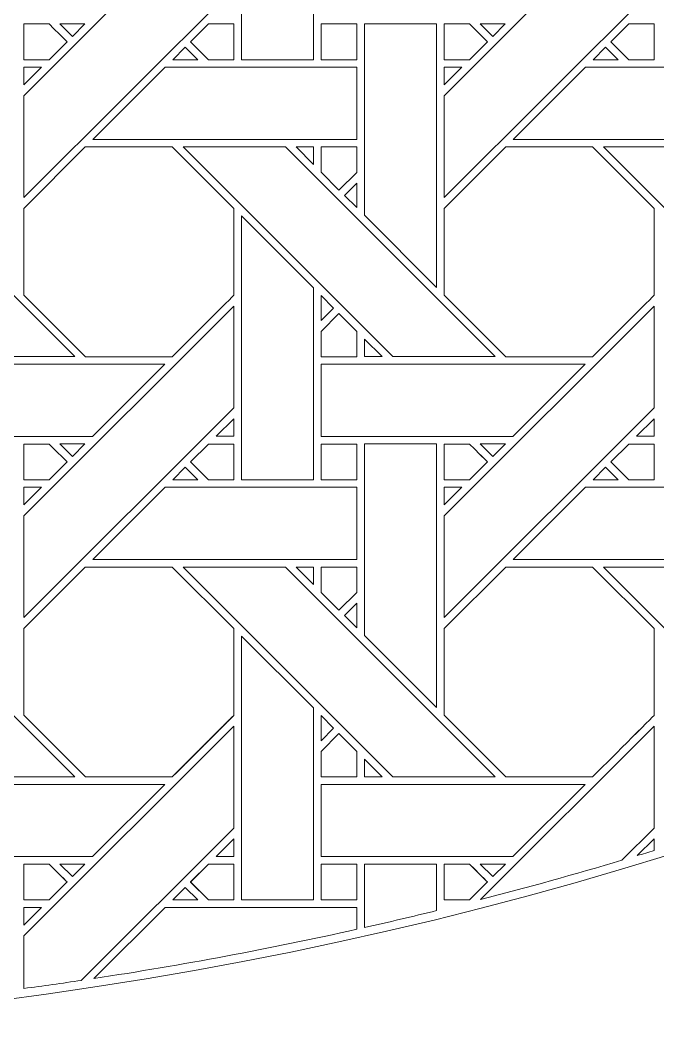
# Model space of a CAD drawing. Header units: inches. Extents: x 2.4 to 22.4, y -0.9 to 19.1.
# Drawn here: x 13.561 to 15, y 0.236 to 2.503 of the extents above; entities that cross this region are included whole.
import ezdxf

# ---------------------------------------------------------------- set-up
doc = ezdxf.new("R2010")
doc.units = ezdxf.units.IN
doc.header["$MEASUREMENT"] = 0
doc.layers.add('Design', color=7, linetype='Continuous', lineweight=0)

msp = doc.modelspace()

# ---------------------------------------------------------------- linework, layer by layer
at = {"layer": 'Design'}
for points, knots in [([(12.3829, 19.0948), (6.86, 19.0948), (2.3829, 14.6176), (2.3829, 9.0948), (2.3829, 3.5719), (6.86, -0.9052), (12.3829, -0.9052), (17.9057, -0.9052), (22.3829, 3.5719), (22.3829, 9.0948), (22.3829, 14.6176), (17.9057, 19.0948), (12.3829, 19.0948)], [0, 0, 0, 0, 1, 1, 1, 2, 2, 2, 3, 3, 3, 4, 4, 4, 4]), ([(12.3829, 17.972), (7.4801, 17.972), (3.5056, 13.9975), (3.5056, 9.0948), (3.5056, 4.192), (7.4801, 0.2175), (12.3829, 0.2175), (17.2856, 0.2175), (21.2601, 4.192), (21.2601, 9.0948), (21.2601, 13.9975), (17.2856, 17.972), (12.3829, 17.972)], [0, 0, 0, 0, 1, 1, 1, 2, 2, 2, 3, 3, 3, 4, 4, 4, 4]), ([(14.2227, 2.847), (14.2227, 2.847), (14.2227, 2.4133), (14.2227, 2.4133), (14.2227, 2.4133), (14.0599, 2.4133), (14.0599, 2.4133), (14.0599, 2.4133), (14.0599, 3.0091), (14.0599, 3.0091), (14.0599, 3.0091), (14.2227, 2.847), (14.2227, 2.847)], [0, 0, 0, 0, 1, 1, 1, 2, 2, 2, 3, 3, 3, 4, 4, 4, 4]), ([(13.5691, 2.332), (13.5691, 2.332), (14.0428, 2.8056), (14.0428, 2.8056), (14.0428, 2.8056), (14.0428, 2.5756), (14.0428, 2.5756), (14.0428, 2.5756), (13.5691, 2.1019), (13.5691, 2.1019), (13.5691, 2.1019), (13.5691, 2.332), (13.5691, 2.332)], [0, 0, 0, 0, 1, 1, 1, 2, 2, 2, 3, 3, 3, 4, 4, 4, 4]), ([(14.5179, 2.332), (14.5179, 2.332), (14.9915, 2.8056), (14.9915, 2.8056), (14.9915, 2.8056), (14.9915, 2.5756), (14.9915, 2.5756), (14.9915, 2.5756), (14.5179, 2.1019), (14.5179, 2.1019), (14.5179, 2.1019), (14.5179, 2.332), (14.5179, 2.332)], [0, 0, 0, 0, 1, 1, 1, 2, 2, 2, 3, 3, 3, 4, 4, 4, 4]), ([(13.6262, 2.4941), (13.6313, 2.4889), (13.6621, 2.4581), (13.6665, 2.4537), (13.6665, 2.4537), (13.6261, 2.4133), (13.6261, 2.4133), (13.6261, 2.4133), (13.5691, 2.4133), (13.5691, 2.4133), (13.5691, 2.4133), (13.5691, 2.4941), (13.5691, 2.4941), (13.5691, 2.4941), (13.6262, 2.4941), (13.6262, 2.4941)], [0, 0, 0, 0, 1, 1, 1, 2, 2, 2, 3, 3, 3, 4, 4, 4, 5, 5, 5, 5]), ([(13.5691, 2.4133), (13.5691, 2.4133), (13.5691, 2.4941), (13.5691, 2.4941), (13.5691, 2.4941), (13.6262, 2.4941), (13.6262, 2.4941), (13.6313, 2.4889), (13.6621, 2.4581), (13.6665, 2.4537), (13.6665, 2.4537), (13.6261, 2.4133), (13.6261, 2.4133), (13.6261, 2.4133), (13.5691, 2.4133), (13.5691, 2.4133)], [0, 0, 0, 0, 1, 1, 1, 2, 2, 2, 3, 3, 3, 4, 4, 4, 5, 5, 5, 5]), ([(13.6505, 2.4941), (13.6505, 2.4941), (13.707, 2.4941), (13.707, 2.4941), (13.707, 2.4941), (13.6787, 2.4659), (13.6787, 2.4659), (13.6787, 2.4659), (13.6505, 2.4941), (13.6505, 2.4941)], [0, 0, 0, 0, 1, 1, 1, 2, 2, 2, 3, 3, 3, 3]), ([(14.0428, 2.4941), (14.0428, 2.4941), (14.0428, 2.4133), (14.0428, 2.4133), (14.0428, 2.4133), (13.9857, 2.4133), (13.9857, 2.4133), (13.9857, 2.4133), (13.9453, 2.4536), (13.9453, 2.4536), (13.9453, 2.4536), (13.9858, 2.4941), (13.9858, 2.4941), (13.9858, 2.4941), (14.0428, 2.4941), (14.0428, 2.4941)], [0, 0, 0, 0, 1, 1, 1, 2, 2, 2, 3, 3, 3, 4, 4, 4, 5, 5, 5, 5]), ([(13.9453, 2.4536), (13.9453, 2.4536), (13.9858, 2.4941), (13.9858, 2.4941), (13.9858, 2.4941), (14.0428, 2.4941), (14.0428, 2.4941), (14.0428, 2.4941), (14.0428, 2.4133), (14.0428, 2.4133), (14.0428, 2.4133), (13.9857, 2.4133), (13.9857, 2.4133), (13.9857, 2.4133), (13.9453, 2.4536), (13.9453, 2.4536)], [0, 0, 0, 0, 1, 1, 1, 2, 2, 2, 3, 3, 3, 4, 4, 4, 5, 5, 5, 5]), ([(14.24, 2.4941), (14.24, 2.4941), (14.3203, 2.4941), (14.3203, 2.4941), (14.3203, 2.4941), (14.3203, 2.4133), (14.3203, 2.4133), (14.3203, 2.4133), (14.24, 2.4133), (14.24, 2.4133), (14.24, 2.4133), (14.24, 2.4941), (14.24, 2.4941)], [0, 0, 0, 0, 1, 1, 1, 2, 2, 2, 3, 3, 3, 4, 4, 4, 4]), ([(14.24, 2.4133), (14.24, 2.4133), (14.24, 2.4941), (14.24, 2.4941), (14.24, 2.4941), (14.3203, 2.4941), (14.3203, 2.4941), (14.3203, 2.4941), (14.3203, 2.4133), (14.3203, 2.4133), (14.3203, 2.4133), (14.24, 2.4133), (14.24, 2.4133)], [0, 0, 0, 0, 1, 1, 1, 2, 2, 2, 3, 3, 3, 4, 4, 4, 4]), ([(14.5007, 2.4941), (14.5007, 2.4941), (14.5007, 1.899), (14.5007, 1.899), (14.5007, 1.899), (14.3378, 2.0619), (14.3378, 2.0619), (14.3378, 2.0619), (14.3378, 2.4941), (14.3378, 2.4941), (14.3378, 2.4941), (14.5007, 2.4941), (14.5007, 2.4941)], [0, 0, 0, 0, 1, 1, 1, 2, 2, 2, 3, 3, 3, 4, 4, 4, 4]), ([(14.5749, 2.4941), (14.5801, 2.4889), (14.6108, 2.4581), (14.6153, 2.4537), (14.6153, 2.4537), (14.5748, 2.4133), (14.5748, 2.4133), (14.5748, 2.4133), (14.5179, 2.4133), (14.5179, 2.4133), (14.5179, 2.4133), (14.5179, 2.4941), (14.5179, 2.4941), (14.5179, 2.4941), (14.5749, 2.4941), (14.5749, 2.4941)], [0, 0, 0, 0, 1, 1, 1, 2, 2, 2, 3, 3, 3, 4, 4, 4, 5, 5, 5, 5]), ([(14.5179, 2.4133), (14.5179, 2.4133), (14.5179, 2.4941), (14.5179, 2.4941), (14.5179, 2.4941), (14.5749, 2.4941), (14.5749, 2.4941), (14.5749, 2.4941), (14.6153, 2.4537), (14.6153, 2.4537), (14.6153, 2.4537), (14.5748, 2.4133), (14.5748, 2.4133), (14.5748, 2.4133), (14.5179, 2.4133), (14.5179, 2.4133)], [0, 0, 0, 0, 1, 1, 1, 2, 2, 2, 3, 3, 3, 4, 4, 4, 5, 5, 5, 5]), ([(14.5993, 2.4941), (14.5993, 2.4941), (14.6557, 2.4941), (14.6557, 2.4941), (14.6557, 2.4941), (14.6275, 2.4659), (14.6275, 2.4659), (14.6275, 2.4659), (14.5993, 2.4941), (14.5993, 2.4941)], [0, 0, 0, 0, 1, 1, 1, 2, 2, 2, 3, 3, 3, 3]), ([(14.9344, 2.4133), (14.9344, 2.4133), (14.8941, 2.4536), (14.8941, 2.4536), (14.8941, 2.4536), (14.9345, 2.4941), (14.9345, 2.4941), (14.9345, 2.4941), (14.9915, 2.4941), (14.9915, 2.4941), (14.9915, 2.4941), (14.9915, 2.4133), (14.9915, 2.4133), (14.9915, 2.4133), (14.9344, 2.4133), (14.9344, 2.4133)], [0, 0, 0, 0, 1, 1, 1, 2, 2, 2, 3, 3, 3, 4, 4, 4, 5, 5, 5, 5]), ([(14.8941, 2.4536), (14.8941, 2.4536), (14.9345, 2.4941), (14.9345, 2.4941), (14.9345, 2.4941), (14.9915, 2.4941), (14.9915, 2.4941), (14.9915, 2.4941), (14.9915, 2.4133), (14.9915, 2.4133), (14.9915, 2.4133), (14.9344, 2.4133), (14.9344, 2.4133), (14.9344, 2.4133), (14.8941, 2.4536), (14.8941, 2.4536)], [0, 0, 0, 0, 1, 1, 1, 2, 2, 2, 3, 3, 3, 4, 4, 4, 5, 5, 5, 5]), ([(13.9615, 2.4133), (13.9615, 2.4133), (13.905, 2.4133), (13.905, 2.4133), (13.905, 2.4133), (13.9332, 2.4416), (13.9332, 2.4416), (13.9332, 2.4416), (13.9615, 2.4133), (13.9615, 2.4133)], [0, 0, 0, 0, 1, 1, 1, 2, 2, 2, 3, 3, 3, 3]), ([(14.9102, 2.4133), (14.9102, 2.4133), (14.8537, 2.4133), (14.8537, 2.4133), (14.8537, 2.4133), (14.8819, 2.4416), (14.8819, 2.4416), (14.8819, 2.4416), (14.9102, 2.4133), (14.9102, 2.4133)], [0, 0, 0, 0, 1, 1, 1, 2, 2, 2, 3, 3, 3, 3]), ([(13.609, 2.3962), (13.609, 2.3962), (13.5691, 2.3564), (13.5691, 2.3564), (13.5691, 2.3564), (13.5691, 2.3962), (13.5691, 2.3962), (13.5691, 2.3962), (13.609, 2.3962), (13.609, 2.3962)], [0, 0, 0, 0, 1, 1, 1, 2, 2, 2, 3, 3, 3, 3]), ([(13.725, 2.2334), (13.725, 2.2334), (13.8878, 2.3962), (13.8878, 2.3962), (13.8878, 2.3962), (14.3203, 2.3962), (14.3203, 2.3962), (14.3203, 2.3962), (14.3203, 2.2334), (14.3203, 2.2334), (14.3203, 2.2334), (13.725, 2.2334), (13.725, 2.2334)], [0, 0, 0, 0, 1, 1, 1, 2, 2, 2, 3, 3, 3, 4, 4, 4, 4]), ([(14.5577, 2.3962), (14.5577, 2.3962), (14.5179, 2.3564), (14.5179, 2.3564), (14.5179, 2.3564), (14.5179, 2.3962), (14.5179, 2.3962), (14.5179, 2.3962), (14.5577, 2.3962), (14.5577, 2.3962)], [0, 0, 0, 0, 1, 1, 1, 2, 2, 2, 3, 3, 3, 3]), ([(14.6737, 2.2334), (14.6737, 2.2334), (14.8365, 2.3962), (14.8365, 2.3962), (14.8365, 2.3962), (15.269, 2.3962), (15.269, 2.3962), (15.269, 2.3962), (15.269, 2.2334), (15.269, 2.2334), (15.269, 2.2334), (14.6737, 2.2334), (14.6737, 2.2334)], [0, 0, 0, 0, 1, 1, 1, 2, 2, 2, 3, 3, 3, 4, 4, 4, 4]), ([(13.2539, 1.9425), (13.2539, 1.9425), (12.9796, 2.2162), (12.9796, 2.2162), (12.9796, 2.2162), (13.2105, 2.2162), (13.2105, 2.2162), (13.2105, 2.2162), (13.6841, 1.7426), (13.6841, 1.7426), (13.6841, 1.7426), (13.4531, 1.7426), (13.4531, 1.7426), (13.4531, 1.7426), (13.2539, 1.9425), (13.2539, 1.9425)], [0, 0, 0, 0, 1, 1, 1, 2, 2, 2, 3, 3, 3, 4, 4, 4, 5, 5, 5, 5]), ([(13.7078, 2.2162), (13.7078, 2.2162), (13.904, 2.2162), (13.904, 2.2162), (13.904, 2.2162), (14.0428, 2.0774), (14.0428, 2.0774), (14.0428, 2.0774), (14.0428, 1.8812), (14.0428, 1.8812), (14.025, 1.8633), (13.9131, 1.7516), (13.9041, 1.7425), (13.9041, 1.7425), (13.7084, 1.7425), (13.7084, 1.7425), (13.7084, 1.7425), (13.5691, 1.8818), (13.5691, 1.8818), (13.5691, 1.8818), (13.5691, 2.0775), (13.5691, 2.0775), (13.5691, 2.0775), (13.7078, 2.2162), (13.7078, 2.2162)], [0, 0, 0, 0, 1, 1, 1, 2, 2, 2, 3, 3, 3, 4, 4, 4, 5, 5, 5, 6, 6, 6, 7, 7, 7, 8, 8, 8, 8]), ([(13.5691, 1.8818), (13.5691, 1.8818), (13.5691, 2.0775), (13.5691, 2.0775), (13.5691, 2.0775), (13.7078, 2.2162), (13.7078, 2.2162), (13.7078, 2.2162), (13.904, 2.2162), (13.904, 2.2162), (13.904, 2.2162), (14.0428, 2.0774), (14.0428, 2.0774), (14.0428, 2.0774), (14.0428, 1.8812), (14.0428, 1.8812), (14.025, 1.8633), (13.9131, 1.7516), (13.9041, 1.7425), (13.9041, 1.7425), (13.7084, 1.7425), (13.7084, 1.7425), (13.7084, 1.7425), (13.5691, 1.8818), (13.5691, 1.8818)], [0, 0, 0, 0, 1, 1, 1, 2, 2, 2, 3, 3, 3, 4, 4, 4, 5, 5, 5, 6, 6, 6, 7, 7, 7, 8, 8, 8, 8]), ([(14.2027, 1.9425), (14.2027, 1.9425), (13.9283, 2.2162), (13.9283, 2.2162), (13.9283, 2.2162), (14.1592, 2.2162), (14.1592, 2.2162), (14.1592, 2.2162), (14.6329, 1.7426), (14.6329, 1.7426), (14.6329, 1.7426), (14.4018, 1.7426), (14.4018, 1.7426), (14.4018, 1.7426), (14.2027, 1.9425), (14.2027, 1.9425)], [0, 0, 0, 0, 1, 1, 1, 2, 2, 2, 3, 3, 3, 4, 4, 4, 5, 5, 5, 5]), ([(14.2228, 2.2162), (14.2228, 2.2162), (14.2228, 2.1764), (14.2228, 2.1764), (14.2228, 2.1764), (14.1833, 2.2162), (14.1833, 2.2162), (14.1833, 2.2162), (14.2228, 2.2162), (14.2228, 2.2162)], [0, 0, 0, 0, 1, 1, 1, 2, 2, 2, 3, 3, 3, 3]), ([(14.3203, 2.2162), (14.3203, 2.2162), (14.3203, 2.1586), (14.3203, 2.1586), (14.3203, 2.1586), (14.2803, 2.1186), (14.2803, 2.1186), (14.2803, 2.1186), (14.24, 2.159), (14.24, 2.159), (14.24, 2.159), (14.24, 2.2162), (14.24, 2.2162), (14.24, 2.2162), (14.3203, 2.2162), (14.3203, 2.2162)], [0, 0, 0, 0, 1, 1, 1, 2, 2, 2, 3, 3, 3, 4, 4, 4, 5, 5, 5, 5]), ([(14.2803, 2.1186), (14.2803, 2.1186), (14.24, 2.159), (14.24, 2.159), (14.24, 2.159), (14.24, 2.2162), (14.24, 2.2162), (14.24, 2.2162), (14.3203, 2.2162), (14.3203, 2.2162), (14.3203, 2.2162), (14.3203, 2.1586), (14.3203, 2.1586), (14.3203, 2.1586), (14.2803, 2.1186), (14.2803, 2.1186)], [0, 0, 0, 0, 1, 1, 1, 2, 2, 2, 3, 3, 3, 4, 4, 4, 5, 5, 5, 5]), ([(14.6566, 2.2162), (14.6566, 2.2162), (14.8528, 2.2162), (14.8528, 2.2162), (14.8528, 2.2162), (14.9915, 2.0774), (14.9915, 2.0774), (14.9915, 2.0774), (14.9915, 1.8812), (14.9915, 1.8812), (14.9737, 1.8633), (14.8618, 1.7516), (14.8528, 1.7425), (14.8528, 1.7425), (14.6571, 1.7425), (14.6571, 1.7425), (14.6571, 1.7425), (14.5179, 1.8818), (14.5179, 1.8818), (14.5179, 1.8818), (14.5179, 2.0774), (14.5179, 2.0774), (14.5179, 2.0774), (14.6566, 2.2162), (14.6566, 2.2162)], [0, 0, 0, 0, 1, 1, 1, 2, 2, 2, 3, 3, 3, 4, 4, 4, 5, 5, 5, 6, 6, 6, 7, 7, 7, 8, 8, 8, 8]), ([(14.5179, 1.8818), (14.5179, 1.8818), (14.5179, 2.0774), (14.5179, 2.0774), (14.5179, 2.0774), (14.6566, 2.2162), (14.6566, 2.2162), (14.6566, 2.2162), (14.8528, 2.2162), (14.8528, 2.2162), (14.8528, 2.2162), (14.9915, 2.0774), (14.9915, 2.0774), (14.9915, 2.0774), (14.9915, 1.8812), (14.9915, 1.8812), (14.9738, 1.8633), (14.8618, 1.7516), (14.8528, 1.7425), (14.8528, 1.7425), (14.6571, 1.7425), (14.6571, 1.7425), (14.6571, 1.7425), (14.5179, 1.8818), (14.5179, 1.8818)], [0, 0, 0, 0, 1, 1, 1, 2, 2, 2, 3, 3, 3, 4, 4, 4, 5, 5, 5, 6, 6, 6, 7, 7, 7, 8, 8, 8, 8]), ([(15.1514, 1.9425), (15.1514, 1.9425), (14.877, 2.2162), (14.877, 2.2162), (14.877, 2.2162), (15.1079, 2.2162), (15.1079, 2.2162), (15.1079, 2.2162), (15.5816, 1.7426), (15.5816, 1.7426), (15.5816, 1.7426), (15.3506, 1.7426), (15.3506, 1.7426), (15.3506, 1.7426), (15.1514, 1.9425), (15.1514, 1.9425)], [0, 0, 0, 0, 1, 1, 1, 2, 2, 2, 3, 3, 3, 4, 4, 4, 5, 5, 5, 5]), ([(14.3203, 2.1344), (14.3203, 2.1344), (14.3203, 2.0792), (14.3203, 2.0792), (14.3203, 2.0792), (14.2925, 2.1066), (14.2925, 2.1066), (14.2925, 2.1066), (14.3203, 2.1344), (14.3203, 2.1344)], [0, 0, 0, 0, 1, 1, 1, 2, 2, 2, 3, 3, 3, 3]), ([(14.2227, 1.8983), (14.2227, 1.8983), (14.2227, 1.4646), (14.2227, 1.4646), (14.2227, 1.4646), (14.0599, 1.4646), (14.0599, 1.4646), (14.0599, 1.4646), (14.0599, 2.0604), (14.0599, 2.0604), (14.0599, 2.0604), (14.2227, 1.8983), (14.2227, 1.8983)], [0, 0, 0, 0, 1, 1, 1, 2, 2, 2, 3, 3, 3, 4, 4, 4, 4]), ([(14.24, 1.824), (14.24, 1.824), (14.24, 1.8808), (14.24, 1.8808), (14.24, 1.8808), (14.2682, 1.8522), (14.2682, 1.8522), (14.2682, 1.8522), (14.24, 1.824), (14.24, 1.824)], [0, 0, 0, 0, 1, 1, 1, 2, 2, 2, 3, 3, 3, 3]), ([(13.5691, 1.3833), (13.5691, 1.3833), (14.0428, 1.8569), (14.0428, 1.8569), (14.0428, 1.8569), (14.0428, 1.6268), (14.0428, 1.6268), (14.0428, 1.6268), (13.5691, 1.1532), (13.5691, 1.1532), (13.5691, 1.1532), (13.5691, 1.3833), (13.5691, 1.3833)], [0, 0, 0, 0, 1, 1, 1, 2, 2, 2, 3, 3, 3, 4, 4, 4, 4]), ([(14.24, 1.7423), (14.24, 1.7423), (14.24, 1.7996), (14.24, 1.7996), (14.24, 1.7996), (14.2803, 1.8399), (14.2803, 1.8399), (14.2803, 1.8399), (14.3207, 1.7996), (14.3207, 1.7996), (14.3207, 1.7996), (14.3207, 1.7423), (14.3207, 1.7423), (14.3207, 1.7423), (14.24, 1.7423), (14.24, 1.7423)], [0, 0, 0, 0, 1, 1, 1, 2, 2, 2, 3, 3, 3, 4, 4, 4, 5, 5, 5, 5]), ([(14.24, 1.7996), (14.24, 1.7996), (14.2803, 1.8399), (14.2803, 1.8399), (14.2803, 1.8399), (14.3207, 1.7996), (14.3207, 1.7996), (14.3207, 1.7996), (14.3207, 1.7423), (14.3207, 1.7423), (14.3207, 1.7423), (14.24, 1.7423), (14.24, 1.7423), (14.24, 1.7423), (14.24, 1.7996), (14.24, 1.7996)], [0, 0, 0, 0, 1, 1, 1, 2, 2, 2, 3, 3, 3, 4, 4, 4, 5, 5, 5, 5]), ([(14.5179, 1.3833), (14.5179, 1.3833), (14.9915, 1.8569), (14.9915, 1.8569), (14.9915, 1.8569), (14.9915, 1.6268), (14.9915, 1.6268), (14.9915, 1.6268), (14.5179, 1.1532), (14.5179, 1.1532), (14.5179, 1.1532), (14.5179, 1.3833), (14.5179, 1.3833)], [0, 0, 0, 0, 1, 1, 1, 2, 2, 2, 3, 3, 3, 4, 4, 4, 4]), ([(14.3776, 1.7426), (14.3776, 1.7426), (14.3379, 1.7426), (14.3379, 1.7426), (14.3379, 1.7426), (14.3379, 1.7824), (14.3379, 1.7824), (14.3379, 1.7824), (14.3776, 1.7426), (14.3776, 1.7426)], [0, 0, 0, 0, 1, 1, 1, 2, 2, 2, 3, 3, 3, 3]), ([(13.2913, 1.5626), (13.2913, 1.5626), (13.2913, 1.7254), (13.2913, 1.7254), (13.2913, 1.7254), (13.887, 1.7254), (13.887, 1.7254), (13.887, 1.7254), (13.7242, 1.5626), (13.7242, 1.5626), (13.7242, 1.5626), (13.2913, 1.5626), (13.2913, 1.5626)], [0, 0, 0, 0, 1, 1, 1, 2, 2, 2, 3, 3, 3, 4, 4, 4, 4]), ([(14.24, 1.5626), (14.24, 1.5626), (14.24, 1.7254), (14.24, 1.7254), (14.24, 1.7254), (14.8357, 1.7254), (14.8357, 1.7254), (14.8357, 1.7254), (14.673, 1.5626), (14.673, 1.5626), (14.673, 1.5626), (14.24, 1.5626), (14.24, 1.5626)], [0, 0, 0, 0, 1, 1, 1, 2, 2, 2, 3, 3, 3, 4, 4, 4, 4]), ([(14.003, 1.5627), (14.003, 1.5627), (14.0428, 1.6024), (14.0428, 1.6024), (14.0428, 1.6024), (14.0428, 1.5627), (14.0428, 1.5627), (14.0428, 1.5627), (14.003, 1.5627), (14.003, 1.5627)], [0, 0, 0, 0, 1, 1, 1, 2, 2, 2, 3, 3, 3, 3]), ([(14.9517, 1.5627), (14.9517, 1.5627), (14.9915, 1.6024), (14.9915, 1.6024), (14.9915, 1.6024), (14.9915, 1.5627), (14.9915, 1.5627), (14.9915, 1.5627), (14.9517, 1.5627), (14.9517, 1.5627)], [0, 0, 0, 0, 1, 1, 1, 2, 2, 2, 3, 3, 3, 3]), ([(13.6262, 1.5453), (13.6313, 1.5402), (13.6621, 1.5094), (13.6665, 1.505), (13.6665, 1.505), (13.6261, 1.4645), (13.6261, 1.4645), (13.6261, 1.4645), (13.5691, 1.4645), (13.5691, 1.4645), (13.5691, 1.4645), (13.5691, 1.5453), (13.5691, 1.5453), (13.5691, 1.5453), (13.6262, 1.5453), (13.6262, 1.5453)], [0, 0, 0, 0, 1, 1, 1, 2, 2, 2, 3, 3, 3, 4, 4, 4, 5, 5, 5, 5]), ([(13.5691, 1.4645), (13.5691, 1.4645), (13.5691, 1.5453), (13.5691, 1.5453), (13.5691, 1.5453), (13.6262, 1.5453), (13.6262, 1.5453), (13.6313, 1.5402), (13.6621, 1.5094), (13.6665, 1.505), (13.6665, 1.505), (13.6261, 1.4645), (13.6261, 1.4645), (13.6261, 1.4645), (13.5691, 1.4645), (13.5691, 1.4645)], [0, 0, 0, 0, 1, 1, 1, 2, 2, 2, 3, 3, 3, 4, 4, 4, 5, 5, 5, 5]), ([(13.6505, 1.5454), (13.6505, 1.5454), (13.707, 1.5454), (13.707, 1.5454), (13.707, 1.5454), (13.6787, 1.5172), (13.6787, 1.5172), (13.6787, 1.5172), (13.6505, 1.5454), (13.6505, 1.5454)], [0, 0, 0, 0, 1, 1, 1, 2, 2, 2, 3, 3, 3, 3]), ([(14.0428, 1.5453), (14.0428, 1.5453), (14.0428, 1.4645), (14.0428, 1.4645), (14.0428, 1.4645), (13.9857, 1.4645), (13.9857, 1.4645), (13.9857, 1.4645), (13.9453, 1.5049), (13.9453, 1.5049), (13.9453, 1.5049), (13.9858, 1.5453), (13.9858, 1.5453), (13.9858, 1.5453), (14.0428, 1.5453), (14.0428, 1.5453)], [0, 0, 0, 0, 1, 1, 1, 2, 2, 2, 3, 3, 3, 4, 4, 4, 5, 5, 5, 5]), ([(13.9453, 1.5049), (13.9453, 1.5049), (13.9858, 1.5453), (13.9858, 1.5453), (13.9858, 1.5453), (14.0428, 1.5453), (14.0428, 1.5453), (14.0428, 1.5453), (14.0428, 1.4645), (14.0428, 1.4645), (14.0428, 1.4645), (13.9857, 1.4645), (13.9857, 1.4645), (13.9857, 1.4645), (13.9453, 1.5049), (13.9453, 1.5049)], [0, 0, 0, 0, 1, 1, 1, 2, 2, 2, 3, 3, 3, 4, 4, 4, 5, 5, 5, 5]), ([(14.24, 1.5453), (14.24, 1.5453), (14.3203, 1.5453), (14.3203, 1.5453), (14.3203, 1.5453), (14.3203, 1.4645), (14.3203, 1.4645), (14.3203, 1.4645), (14.24, 1.4645), (14.24, 1.4645), (14.24, 1.4645), (14.24, 1.5453), (14.24, 1.5453)], [0, 0, 0, 0, 1, 1, 1, 2, 2, 2, 3, 3, 3, 4, 4, 4, 4]), ([(14.24, 1.4645), (14.24, 1.4645), (14.24, 1.5453), (14.24, 1.5453), (14.24, 1.5453), (14.3203, 1.5453), (14.3203, 1.5453), (14.3203, 1.5453), (14.3203, 1.4645), (14.3203, 1.4645), (14.3203, 1.4645), (14.24, 1.4645), (14.24, 1.4645)], [0, 0, 0, 0, 1, 1, 1, 2, 2, 2, 3, 3, 3, 4, 4, 4, 4]), ([(14.5007, 1.5454), (14.5007, 1.5454), (14.5007, 0.9503), (14.5007, 0.9503), (14.5007, 0.9503), (14.3378, 1.1132), (14.3378, 1.1132), (14.3378, 1.1132), (14.3378, 1.5454), (14.3378, 1.5454), (14.3378, 1.5454), (14.5007, 1.5454), (14.5007, 1.5454)], [0, 0, 0, 0, 1, 1, 1, 2, 2, 2, 3, 3, 3, 4, 4, 4, 4]), ([(14.5749, 1.5453), (14.5801, 1.5402), (14.6108, 1.5094), (14.6153, 1.505), (14.6153, 1.505), (14.5748, 1.4645), (14.5748, 1.4645), (14.5748, 1.4645), (14.5179, 1.4645), (14.5179, 1.4645), (14.5179, 1.4645), (14.5179, 1.5453), (14.5179, 1.5453), (14.5179, 1.5453), (14.5749, 1.5453), (14.5749, 1.5453)], [0, 0, 0, 0, 1, 1, 1, 2, 2, 2, 3, 3, 3, 4, 4, 4, 5, 5, 5, 5]), ([(14.5179, 1.4645), (14.5179, 1.4645), (14.5179, 1.5453), (14.5179, 1.5453), (14.5179, 1.5453), (14.5749, 1.5453), (14.5749, 1.5453), (14.5802, 1.54), (14.6111, 1.5092), (14.6153, 1.505), (14.6153, 1.505), (14.5748, 1.4645), (14.5748, 1.4645), (14.5748, 1.4645), (14.5179, 1.4645), (14.5179, 1.4645)], [0, 0, 0, 0, 1, 1, 1, 2, 2, 2, 3, 3, 3, 4, 4, 4, 5, 5, 5, 5]), ([(14.5993, 1.5454), (14.5993, 1.5454), (14.6558, 1.5454), (14.6558, 1.5454), (14.6558, 1.5454), (14.6275, 1.5172), (14.6275, 1.5172), (14.6275, 1.5172), (14.5993, 1.5454), (14.5993, 1.5454)], [0, 0, 0, 0, 1, 1, 1, 2, 2, 2, 3, 3, 3, 3]), ([(14.9344, 1.4645), (14.9344, 1.4645), (14.8941, 1.5049), (14.8941, 1.5049), (14.8941, 1.5049), (14.9345, 1.5453), (14.9345, 1.5453), (14.9345, 1.5453), (14.9915, 1.5453), (14.9915, 1.5453), (14.9915, 1.5453), (14.9915, 1.4645), (14.9915, 1.4645), (14.9915, 1.4645), (14.9344, 1.4645), (14.9344, 1.4645)], [0, 0, 0, 0, 1, 1, 1, 2, 2, 2, 3, 3, 3, 4, 4, 4, 5, 5, 5, 5]), ([(14.8941, 1.5049), (14.8941, 1.5049), (14.9345, 1.5453), (14.9345, 1.5453), (14.9345, 1.5453), (14.9915, 1.5453), (14.9915, 1.5453), (14.9915, 1.5453), (14.9915, 1.4645), (14.9915, 1.4645), (14.9915, 1.4645), (14.9344, 1.4645), (14.9344, 1.4645), (14.9344, 1.4645), (14.8941, 1.5049), (14.8941, 1.5049)], [0, 0, 0, 0, 1, 1, 1, 2, 2, 2, 3, 3, 3, 4, 4, 4, 5, 5, 5, 5]), ([(13.9615, 1.4646), (13.9615, 1.4646), (13.905, 1.4646), (13.905, 1.4646), (13.905, 1.4646), (13.9332, 1.4929), (13.9332, 1.4929), (13.9332, 1.4929), (13.9615, 1.4646), (13.9615, 1.4646)], [0, 0, 0, 0, 1, 1, 1, 2, 2, 2, 3, 3, 3, 3]), ([(14.9102, 1.4646), (14.9102, 1.4646), (14.8537, 1.4646), (14.8537, 1.4646), (14.8537, 1.4646), (14.8819, 1.4929), (14.8819, 1.4929), (14.8819, 1.4929), (14.9102, 1.4646), (14.9102, 1.4646)], [0, 0, 0, 0, 1, 1, 1, 2, 2, 2, 3, 3, 3, 3]), ([(13.609, 1.4475), (13.609, 1.4475), (13.5691, 1.4076), (13.5691, 1.4076), (13.5691, 1.4076), (13.5691, 1.4475), (13.5691, 1.4475), (13.5691, 1.4475), (13.609, 1.4475), (13.609, 1.4475)], [0, 0, 0, 0, 1, 1, 1, 2, 2, 2, 3, 3, 3, 3]), ([(13.725, 1.2847), (13.725, 1.2847), (13.8878, 1.4475), (13.8878, 1.4475), (13.8878, 1.4475), (14.3203, 1.4475), (14.3203, 1.4475), (14.3203, 1.4475), (14.3203, 1.2847), (14.3203, 1.2847), (14.3203, 1.2847), (13.725, 1.2847), (13.725, 1.2847)], [0, 0, 0, 0, 1, 1, 1, 2, 2, 2, 3, 3, 3, 4, 4, 4, 4]), ([(14.5577, 1.4475), (14.5577, 1.4475), (14.5179, 1.4076), (14.5179, 1.4076), (14.5179, 1.4076), (14.5179, 1.4475), (14.5179, 1.4475), (14.5179, 1.4475), (14.5577, 1.4475), (14.5577, 1.4475)], [0, 0, 0, 0, 1, 1, 1, 2, 2, 2, 3, 3, 3, 3]), ([(14.6737, 1.2847), (14.6737, 1.2847), (14.8365, 1.4475), (14.8365, 1.4475), (14.8365, 1.4475), (15.269, 1.4475), (15.269, 1.4475), (15.269, 1.4475), (15.269, 1.2847), (15.269, 1.2847), (15.269, 1.2847), (14.6737, 1.2847), (14.6737, 1.2847)], [0, 0, 0, 0, 1, 1, 1, 2, 2, 2, 3, 3, 3, 4, 4, 4, 4]), ([(12.9796, 1.2675), (12.9796, 1.2675), (13.2105, 1.2675), (13.2105, 1.2675), (13.2105, 1.2675), (13.6841, 0.7939), (13.6841, 0.7939), (13.6841, 0.7939), (13.4531, 0.7939), (13.4531, 0.7939), (13.4531, 0.7939), (12.9796, 1.2675), (12.9796, 1.2675)], [0, 0, 0, 0, 1, 1, 1, 2, 2, 2, 3, 3, 3, 4, 4, 4, 4]), ([(13.5691, 0.9331), (13.5691, 0.9331), (13.5691, 1.1287), (13.5691, 1.1287), (13.5691, 1.1287), (13.7078, 1.2674), (13.7078, 1.2674), (13.7078, 1.2674), (13.904, 1.2674), (13.904, 1.2674), (13.904, 1.2674), (14.0428, 1.1287), (14.0428, 1.1287), (14.0428, 1.1287), (14.0428, 0.9325), (14.0428, 0.9325), (14.025, 0.9146), (13.9131, 0.8028), (13.9041, 0.7938), (13.9041, 0.7938), (13.7084, 0.7938), (13.7084, 0.7938), (13.7084, 0.7938), (13.5691, 0.9331), (13.5691, 0.9331)], [0, 0, 0, 0, 1, 1, 1, 2, 2, 2, 3, 3, 3, 4, 4, 4, 5, 5, 5, 6, 6, 6, 7, 7, 7, 8, 8, 8, 8]), ([(13.7084, 0.7938), (13.7084, 0.7938), (13.5691, 0.9331), (13.5691, 0.9331), (13.5691, 0.9331), (13.5691, 1.1287), (13.5691, 1.1287), (13.5691, 1.1287), (13.7078, 1.2674), (13.7078, 1.2674), (13.7078, 1.2674), (13.904, 1.2674), (13.904, 1.2674), (13.904, 1.2674), (14.0428, 1.1287), (14.0428, 1.1287), (14.0428, 1.1287), (14.0428, 0.9325), (14.0428, 0.9325), (14.0245, 0.9141), (13.9127, 0.8024), (13.9041, 0.7938), (13.9041, 0.7938), (13.7084, 0.7938), (13.7084, 0.7938)], [0, 0, 0, 0, 1, 1, 1, 2, 2, 2, 3, 3, 3, 4, 4, 4, 5, 5, 5, 6, 6, 6, 7, 7, 7, 8, 8, 8, 8]), ([(13.9283, 1.2675), (13.9283, 1.2675), (14.1592, 1.2675), (14.1592, 1.2675), (14.1592, 1.2675), (14.6329, 0.7939), (14.6329, 0.7939), (14.6329, 0.7939), (14.4018, 0.7939), (14.4018, 0.7939), (14.4018, 0.7939), (13.9283, 1.2675), (13.9283, 1.2675)], [0, 0, 0, 0, 1, 1, 1, 2, 2, 2, 3, 3, 3, 4, 4, 4, 4]), ([(14.2228, 1.2675), (14.2228, 1.2675), (14.2228, 1.2277), (14.2228, 1.2277), (14.2228, 1.2277), (14.1833, 1.2675), (14.1833, 1.2675), (14.1833, 1.2675), (14.2228, 1.2675), (14.2228, 1.2675)], [0, 0, 0, 0, 1, 1, 1, 2, 2, 2, 3, 3, 3, 3]), ([(14.3203, 1.2675), (14.3203, 1.2675), (14.3203, 1.2099), (14.3203, 1.2099), (14.3203, 1.2099), (14.2803, 1.1699), (14.2803, 1.1699), (14.2803, 1.1699), (14.24, 1.2102), (14.24, 1.2102), (14.24, 1.2102), (14.24, 1.2675), (14.24, 1.2675), (14.24, 1.2675), (14.3203, 1.2675), (14.3203, 1.2675)], [0, 0, 0, 0, 1, 1, 1, 2, 2, 2, 3, 3, 3, 4, 4, 4, 5, 5, 5, 5]), ([(14.2803, 1.1699), (14.2803, 1.1699), (14.24, 1.2102), (14.24, 1.2102), (14.24, 1.2102), (14.24, 1.2675), (14.24, 1.2675), (14.24, 1.2675), (14.3203, 1.2675), (14.3203, 1.2675), (14.3203, 1.2675), (14.3203, 1.2099), (14.3203, 1.2099), (14.3203, 1.2099), (14.2803, 1.1699), (14.2803, 1.1699)], [0, 0, 0, 0, 1, 1, 1, 2, 2, 2, 3, 3, 3, 4, 4, 4, 5, 5, 5, 5]), ([(14.5179, 0.9331), (14.5179, 0.9331), (14.5179, 1.1287), (14.5179, 1.1287), (14.5179, 1.1287), (14.6566, 1.2674), (14.6566, 1.2674), (14.6566, 1.2674), (14.8528, 1.2674), (14.8528, 1.2674), (14.8528, 1.2674), (14.9915, 1.1287), (14.9915, 1.1287), (14.9915, 1.1287), (14.9915, 0.9325), (14.9915, 0.9325), (14.9737, 0.9146), (14.8618, 0.8028), (14.8528, 0.7938), (14.8528, 0.7938), (14.6571, 0.7938), (14.6571, 0.7938), (14.6571, 0.7938), (14.5179, 0.9331), (14.5179, 0.9331)], [0, 0, 0, 0, 1, 1, 1, 2, 2, 2, 3, 3, 3, 4, 4, 4, 5, 5, 5, 6, 6, 6, 7, 7, 7, 8, 8, 8, 8]), ([(14.6571, 0.7938), (14.6571, 0.7938), (14.5179, 0.9331), (14.5179, 0.9331), (14.5179, 0.9331), (14.5179, 1.1287), (14.5179, 1.1287), (14.5179, 1.1287), (14.6566, 1.2674), (14.6566, 1.2674), (14.6566, 1.2674), (14.8528, 1.2674), (14.8528, 1.2674), (14.8528, 1.2674), (14.9915, 1.1287), (14.9915, 1.1287), (14.9915, 1.1287), (14.9915, 0.9325), (14.9915, 0.9325), (14.9737, 0.9145), (14.8617, 0.8028), (14.8528, 0.7938), (14.8528, 0.7938), (14.6571, 0.7938), (14.6571, 0.7938)], [0, 0, 0, 0, 1, 1, 1, 2, 2, 2, 3, 3, 3, 4, 4, 4, 5, 5, 5, 6, 6, 6, 7, 7, 7, 8, 8, 8, 8]), ([(15.4803, 0.7939), (15.4803, 0.7939), (15.3506, 0.7939), (15.3506, 0.7939), (15.3506, 0.7939), (14.877, 1.2675), (14.877, 1.2675), (14.877, 1.2675), (15.1079, 1.2675), (15.1079, 1.2675), (15.1079, 1.2675), (15.5538, 0.8217), (15.5538, 0.8217), (15.5293, 0.8123), (15.5049, 0.803), (15.4803, 0.7939)], [0, 0, 0, 0, 1, 1, 1, 2, 2, 2, 3, 3, 3, 4, 4, 4, 5, 5, 5, 5]), ([(14.3203, 1.1857), (14.3203, 1.1857), (14.3203, 1.1305), (14.3203, 1.1305), (14.3203, 1.1305), (14.2925, 1.1579), (14.2925, 1.1579), (14.2925, 1.1579), (14.3203, 1.1857), (14.3203, 1.1857)], [0, 0, 0, 0, 1, 1, 1, 2, 2, 2, 3, 3, 3, 3]), ([(14.0599, 1.1117), (14.0599, 1.1117), (14.2227, 0.9495), (14.2227, 0.9495), (14.2227, 0.9495), (14.2227, 0.5159), (14.2227, 0.5159), (14.2227, 0.5159), (14.0599, 0.5159), (14.0599, 0.5159), (14.0599, 0.5159), (14.0599, 1.1117), (14.0599, 1.1117)], [0, 0, 0, 0, 1, 1, 1, 2, 2, 2, 3, 3, 3, 4, 4, 4, 4]), ([(14.24, 0.8753), (14.24, 0.8753), (14.24, 0.9321), (14.24, 0.9321), (14.24, 0.9321), (14.2682, 0.9035), (14.2682, 0.9035), (14.2682, 0.9035), (14.24, 0.8753), (14.24, 0.8753)], [0, 0, 0, 0, 1, 1, 1, 2, 2, 2, 3, 3, 3, 3]), ([(13.5691, 0.3157), (13.5691, 0.3157), (13.5691, 0.4345), (13.5691, 0.4345), (13.5691, 0.4345), (14.0428, 0.9081), (14.0428, 0.9081), (14.0428, 0.9081), (14.0428, 0.6781), (14.0428, 0.6781), (14.0428, 0.6781), (13.6986, 0.3339), (13.6986, 0.3339), (13.6555, 0.3275), (13.6123, 0.3215), (13.5691, 0.3157)], [0, 0, 0, 0, 1, 1, 1, 2, 2, 2, 3, 3, 3, 4, 4, 4, 5, 5, 5, 5]), ([(14.5998, 0.5165), (14.5998, 0.5165), (14.9915, 0.9081), (14.9915, 0.9081), (14.9915, 0.9081), (14.9915, 0.6781), (14.9915, 0.6781), (14.9915, 0.6781), (14.9186, 0.6052), (14.9186, 0.6052), (14.8128, 0.5736), (14.7066, 0.544), (14.5998, 0.5165)], [0, 0, 0, 0, 1, 1, 1, 2, 2, 2, 3, 3, 3, 4, 4, 4, 4]), ([(14.24, 0.7936), (14.24, 0.7936), (14.24, 0.8509), (14.24, 0.8509), (14.24, 0.8509), (14.2803, 0.8912), (14.2803, 0.8912), (14.2803, 0.8912), (14.3207, 0.8509), (14.3207, 0.8509), (14.3207, 0.8509), (14.3207, 0.7936), (14.3207, 0.7936), (14.3207, 0.7936), (14.24, 0.7936), (14.24, 0.7936)], [0, 0, 0, 0, 1, 1, 1, 2, 2, 2, 3, 3, 3, 4, 4, 4, 5, 5, 5, 5]), ([(14.24, 0.8509), (14.24, 0.8509), (14.2803, 0.8912), (14.2803, 0.8912), (14.2803, 0.8912), (14.3207, 0.8509), (14.3207, 0.8509), (14.3207, 0.8509), (14.3207, 0.7936), (14.3207, 0.7936), (14.3207, 0.7936), (14.24, 0.7936), (14.24, 0.7936), (14.24, 0.7936), (14.24, 0.8509), (14.24, 0.8509)], [0, 0, 0, 0, 1, 1, 1, 2, 2, 2, 3, 3, 3, 4, 4, 4, 5, 5, 5, 5]), ([(14.3776, 0.7939), (14.3776, 0.7939), (14.3379, 0.7939), (14.3379, 0.7939), (14.3379, 0.7939), (14.3379, 0.8336), (14.3379, 0.8336), (14.3379, 0.8336), (14.3776, 0.7939), (14.3776, 0.7939)], [0, 0, 0, 0, 1, 1, 1, 2, 2, 2, 3, 3, 3, 3]), ([(13.2913, 0.6139), (13.2913, 0.6139), (13.2913, 0.7766), (13.2913, 0.7766), (13.2913, 0.7766), (13.887, 0.7766), (13.887, 0.7766), (13.887, 0.7766), (13.7242, 0.6139), (13.7242, 0.6139), (13.7242, 0.6139), (13.2913, 0.6139), (13.2913, 0.6139)], [0, 0, 0, 0, 1, 1, 1, 2, 2, 2, 3, 3, 3, 4, 4, 4, 4]), ([(14.24, 0.6139), (14.24, 0.6139), (14.24, 0.7766), (14.24, 0.7766), (14.24, 0.7766), (14.8357, 0.7766), (14.8357, 0.7766), (14.8357, 0.7766), (14.673, 0.6139), (14.673, 0.6139), (14.673, 0.6139), (14.24, 0.6139), (14.24, 0.6139)], [0, 0, 0, 0, 1, 1, 1, 2, 2, 2, 3, 3, 3, 4, 4, 4, 4]), ([(14.003, 0.6139), (14.003, 0.6139), (14.0428, 0.6537), (14.0428, 0.6537), (14.0428, 0.6537), (14.0428, 0.6139), (14.0428, 0.6139), (14.0428, 0.6139), (14.003, 0.6139), (14.003, 0.6139)], [0, 0, 0, 0, 1, 1, 1, 2, 2, 2, 3, 3, 3, 3]), ([(14.9915, 0.6272), (14.9789, 0.6233), (14.9662, 0.6196), (14.9535, 0.6157), (14.9535, 0.6157), (14.9915, 0.6537), (14.9915, 0.6537), (14.9915, 0.6537), (14.9915, 0.6272), (14.9915, 0.6272)], [0, 0, 0, 0, 1, 1, 1, 2, 2, 2, 3, 3, 3, 3]), ([(13.5691, 0.5158), (13.5691, 0.5158), (13.5691, 0.5966), (13.5691, 0.5966), (13.5691, 0.5966), (13.6262, 0.5966), (13.6262, 0.5966), (13.6313, 0.5915), (13.6621, 0.5607), (13.6665, 0.5562), (13.6665, 0.5562), (13.6261, 0.5158), (13.6261, 0.5158), (13.6261, 0.5158), (13.5691, 0.5158), (13.5691, 0.5158)], [0, 0, 0, 0, 1, 1, 1, 2, 2, 2, 3, 3, 3, 4, 4, 4, 5, 5, 5, 5]), ([(13.6665, 0.5562), (13.6665, 0.5562), (13.6261, 0.5158), (13.6261, 0.5158), (13.6261, 0.5158), (13.5691, 0.5158), (13.5691, 0.5158), (13.5691, 0.5158), (13.5691, 0.5965), (13.5691, 0.5965), (13.5691, 0.5965), (13.6262, 0.5965), (13.6262, 0.5965), (13.6313, 0.5914), (13.6621, 0.5606), (13.6665, 0.5562)], [0, 0, 0, 0, 1, 1, 1, 2, 2, 2, 3, 3, 3, 4, 4, 4, 5, 5, 5, 5]), ([(13.6505, 0.5966), (13.6505, 0.5966), (13.707, 0.5966), (13.707, 0.5966), (13.707, 0.5966), (13.6787, 0.5685), (13.6787, 0.5685), (13.6787, 0.5685), (13.6505, 0.5966), (13.6505, 0.5966)], [0, 0, 0, 0, 1, 1, 1, 2, 2, 2, 3, 3, 3, 3]), ([(14.0428, 0.5967), (14.0428, 0.5967), (14.0428, 0.5159), (14.0428, 0.5159), (14.0428, 0.5159), (13.9857, 0.5159), (13.9857, 0.5159), (13.9857, 0.5159), (13.9453, 0.5562), (13.9453, 0.5562), (13.9453, 0.5562), (13.9858, 0.5967), (13.9858, 0.5967), (13.9858, 0.5967), (14.0428, 0.5967), (14.0428, 0.5967)], [0, 0, 0, 0, 1, 1, 1, 2, 2, 2, 3, 3, 3, 4, 4, 4, 5, 5, 5, 5]), ([(13.9858, 0.5965), (13.9858, 0.5965), (14.0428, 0.5965), (14.0428, 0.5965), (14.0428, 0.5965), (14.0428, 0.5157), (14.0428, 0.5157), (14.0428, 0.5157), (13.9857, 0.5157), (13.9857, 0.5157), (13.9857, 0.5157), (13.9453, 0.5561), (13.9453, 0.5561), (13.9453, 0.5561), (13.9858, 0.5965), (13.9858, 0.5965)], [0, 0, 0, 0, 1, 1, 1, 2, 2, 2, 3, 3, 3, 4, 4, 4, 5, 5, 5, 5]), ([(14.3203, 0.5158), (14.3203, 0.5158), (14.24, 0.5158), (14.24, 0.5158), (14.24, 0.5158), (14.24, 0.5966), (14.24, 0.5966), (14.24, 0.5966), (14.3203, 0.5966), (14.3203, 0.5966), (14.3203, 0.5966), (14.3203, 0.5158), (14.3203, 0.5158)], [0, 0, 0, 0, 1, 1, 1, 2, 2, 2, 3, 3, 3, 4, 4, 4, 4]), ([(14.3203, 0.5965), (14.3203, 0.5965), (14.3203, 0.5158), (14.3203, 0.5158), (14.3203, 0.5158), (14.24, 0.5158), (14.24, 0.5158), (14.24, 0.5158), (14.24, 0.5965), (14.24, 0.5965), (14.24, 0.5965), (14.3203, 0.5965), (14.3203, 0.5965)], [0, 0, 0, 0, 1, 1, 1, 2, 2, 2, 3, 3, 3, 4, 4, 4, 4]), ([(14.3378, 0.4532), (14.3378, 0.4532), (14.3378, 0.5966), (14.3378, 0.5966), (14.3378, 0.5966), (14.5007, 0.5966), (14.5007, 0.5966), (14.5007, 0.5966), (14.5007, 0.4916), (14.5007, 0.4916), (14.4465, 0.4783), (14.3922, 0.4654), (14.3378, 0.4532)], [0, 0, 0, 0, 1, 1, 1, 2, 2, 2, 3, 3, 3, 4, 4, 4, 4]), ([(14.6153, 0.5562), (14.6153, 0.5562), (14.5748, 0.5158), (14.5748, 0.5158), (14.5748, 0.5158), (14.5179, 0.5158), (14.5179, 0.5158), (14.5179, 0.5158), (14.5179, 0.5966), (14.5179, 0.5966), (14.5179, 0.5966), (14.5749, 0.5966), (14.5749, 0.5966), (14.58, 0.5915), (14.6108, 0.5607), (14.6153, 0.5562)], [0, 0, 0, 0, 1, 1, 1, 2, 2, 2, 3, 3, 3, 4, 4, 4, 5, 5, 5, 5]), ([(14.6153, 0.5562), (14.6153, 0.5562), (14.5748, 0.5158), (14.5748, 0.5158), (14.5748, 0.5158), (14.5179, 0.5158), (14.5179, 0.5158), (14.5179, 0.5158), (14.5179, 0.5965), (14.5179, 0.5965), (14.5179, 0.5965), (14.5749, 0.5965), (14.5749, 0.5965), (14.5801, 0.5914), (14.6108, 0.5606), (14.6153, 0.5562)], [0, 0, 0, 0, 1, 1, 1, 2, 2, 2, 3, 3, 3, 4, 4, 4, 5, 5, 5, 5]), ([(14.5993, 0.5966), (14.5993, 0.5966), (14.6558, 0.5966), (14.6558, 0.5966), (14.6558, 0.5966), (14.6275, 0.5685), (14.6275, 0.5685), (14.6275, 0.5685), (14.5993, 0.5966), (14.5993, 0.5966)], [0, 0, 0, 0, 1, 1, 1, 2, 2, 2, 3, 3, 3, 3]), ([(13.9615, 0.5159), (13.9615, 0.5159), (13.905, 0.5159), (13.905, 0.5159), (13.905, 0.5159), (13.9332, 0.5441), (13.9332, 0.5441), (13.9332, 0.5441), (13.9615, 0.5159), (13.9615, 0.5159)], [0, 0, 0, 0, 1, 1, 1, 2, 2, 2, 3, 3, 3, 3]), ([(13.609, 0.4987), (13.609, 0.4987), (13.5691, 0.4589), (13.5691, 0.4589), (13.5691, 0.4589), (13.5691, 0.4987), (13.5691, 0.4987), (13.5691, 0.4987), (13.609, 0.4987), (13.609, 0.4987)], [0, 0, 0, 0, 1, 1, 1, 2, 2, 2, 3, 3, 3, 3]), ([(13.7273, 0.3382), (13.7273, 0.3382), (13.8878, 0.4987), (13.8878, 0.4987), (13.8878, 0.4987), (14.3203, 0.4987), (14.3203, 0.4987), (14.3203, 0.4987), (14.3203, 0.4493), (14.3203, 0.4493), (14.1241, 0.4055), (13.9264, 0.3685), (13.7273, 0.3382)], [0, 0, 0, 0, 1, 1, 1, 2, 2, 2, 3, 3, 3, 4, 4, 4, 4])]:
    msp.add_open_spline(points, degree=3, knots=knots, dxfattribs=at)

doc.saveas('drawing.dxf')
